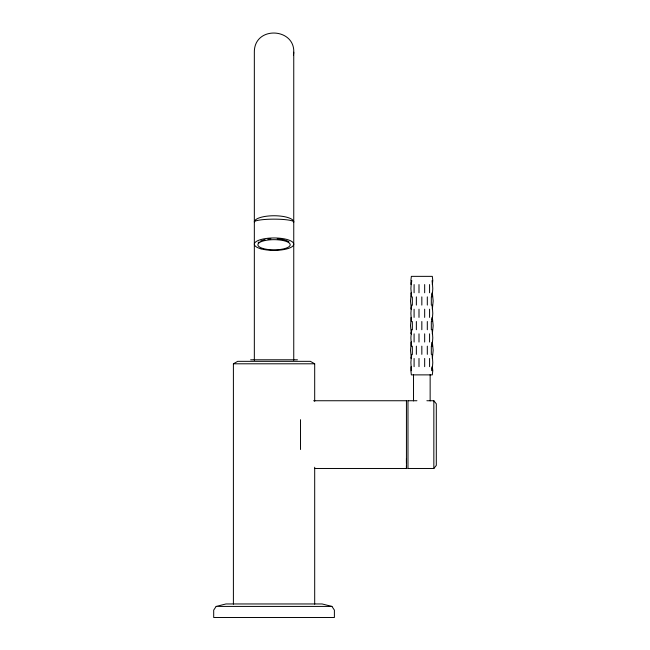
<?xml version="1.0" encoding="UTF-8"?>
<svg xmlns="http://www.w3.org/2000/svg" width="650" height="650" viewBox="0 0 650 650"><rect width="100%" height="100%" fill="white"/><g stroke="black" fill="none" stroke-linecap="round" stroke-linejoin="round"><path stroke-width="0.97" d="M300.519 419.697L300.519 449.524M406.437 467.829L406.437 465.904M406.437 462.767L406.437 458.559M418.998 284.562L418.998 292.776M418.998 309.197L418.998 317.403M418.998 333.824L418.998 342.038M418.998 358.459L418.998 366.665M424.669 292.776L424.669 284.562M424.669 317.403L424.669 309.197M424.669 342.038L424.669 333.824M424.669 366.665L424.669 358.459M411.418 294.418L410.889 288.665L411.344 282.1M411.255 317.403L411.401 321.506L410.889 313.3L411.344 306.735M411.255 342.038L411.401 346.141L410.889 337.935L411.312 332.183M411.255 366.665L411.401 370.776L410.889 362.562L411.312 356.817M432.323 295.238L432.778 288.665L432.266 280.459L432.413 284.562M432.323 319.865L432.778 313.3L432.266 305.086L432.413 309.197M432.323 344.5L432.778 337.935L432.266 329.721L432.413 333.824M432.323 369.135L432.778 362.562L432.266 354.356L432.413 358.459M416.358 296.879L416.358 305.086M416.358 321.506L416.358 329.721M416.358 346.141L416.358 354.356M427.31 305.086L427.31 296.879M427.31 329.721L427.31 321.506M427.31 354.356L427.31 346.141M414.091 284.562L414.091 292.776M414.091 309.197L414.091 317.403M414.091 333.824L414.091 342.038M414.091 358.459L414.091 366.665M429.577 292.776L429.577 284.562M429.577 317.403L429.577 309.197M429.577 342.038L429.577 333.824M429.577 366.665L429.577 358.459M412.344 296.879L412.344 305.086M412.344 321.506L412.344 329.721M412.344 346.141L412.344 354.356M431.316 305.086L431.316 296.879M431.316 329.721L431.316 321.506M431.316 354.356L431.316 346.141M293.467 55.087C297.846 27.869 254.126 24.651 254.337 52.203L254.337 360.319M411.255 284.562L411.669 280.459L411.401 284.562L411.401 282.1M411.255 309.197L411.669 305.086L411.401 309.197L411.401 306.735M411.255 333.824L411.669 329.721L411.401 333.824L411.401 332.183M411.255 358.459L411.669 354.356L411.401 358.459L411.401 356.817M432.413 292.776L431.998 296.879L432.266 292.776L432.266 295.238M432.413 317.403L431.998 321.506L432.266 317.403L432.266 319.865M432.413 342.038L431.998 346.141L432.266 342.038L432.266 344.5M432.413 366.665L431.998 370.776L432.266 366.665L432.266 369.135M411.312 292.776L410.499 300.983L411.312 309.197M411.312 317.403L410.499 325.618L411.312 333.824M411.312 342.038L410.499 350.244L411.312 358.459M411.312 366.665L410.881 370.776L411.361 374.879L432.299 374.879L432.786 370.776L432.356 366.665M432.356 284.562L432.786 280.459L432.299 276.356L411.361 276.356L410.881 280.459L411.312 284.562M432.356 309.197L433.16 300.983L432.356 292.776M432.356 333.824L433.16 325.618L432.356 317.403M432.356 358.459L433.16 350.244L432.356 342.038M216.158 606.418L213.696 610.114L213.696 617.5L334.392 617.5L334.392 610.114L331.931 606.418L322.075 603.956L226.013 603.956L216.158 606.418L331.931 606.418M407.981 468.479L433.843 468.479L436.304 465.4L436.304 403.821L433.843 400.741L426.879 400.741M233.399 604.167L233.399 363.797L237.713 361.335L310.375 361.335L314.689 363.797L314.689 401.318M250.64 359.791L297.44 359.791M233.399 363.797L314.689 363.797M313.633 400.741L406.437 400.741M407.981 400.741L416.934 400.741M314.641 468.479L406.437 468.479M411.507 294.418L411.401 292.776L411.401 296.879L411.255 292.776M433.843 400.741L433.843 468.479M430.146 374.644L430.146 400.928M421.834 296.879L421.834 305.086M421.834 321.506L421.834 329.721M421.834 346.141L421.834 354.356M413.522 374.644L413.522 400.928M407.981 400.619L407.981 468.601M406.437 400.619L406.437 468.601M314.689 467.244L314.689 604.167M293.751 52.203L293.751 360.319M293.751 221.975A19.703 6.224 0 0 0 274.048 215.751A19.703 6.224 0 0 0 254.337 221.975A19.703 2.828 0 0 1 275.982 219.164A19.703 2.828 0 0 1 293.369 222.519M258.196 242.889A16.161 5.103 0 0 1 259.114 241.93M260.609 241.053A16.161 5.103 0 0 1 262.616 240.281M263.388 240.045A16.161 5.103 0 0 1 265.07 239.639M267.857 239.168A16.161 5.103 0 0 1 270.887 238.883M277.192 238.883A16.161 5.103 0 0 1 284.7 240.045M285.472 240.281A16.161 5.103 0 0 1 288.974 241.93M261.048 248.852A19.703 6.224 0 0 0 293.369 245.391A19.703 6.224 0 0 0 267.711 238.282A19.703 6.224 0 0 0 261.048 248.852M263.388 248.601A16.161 5.103 0 0 0 289.892 245.757A16.161 5.103 0 0 0 268.848 239.931A16.161 5.103 0 0 0 263.388 248.601"/></g></svg>
